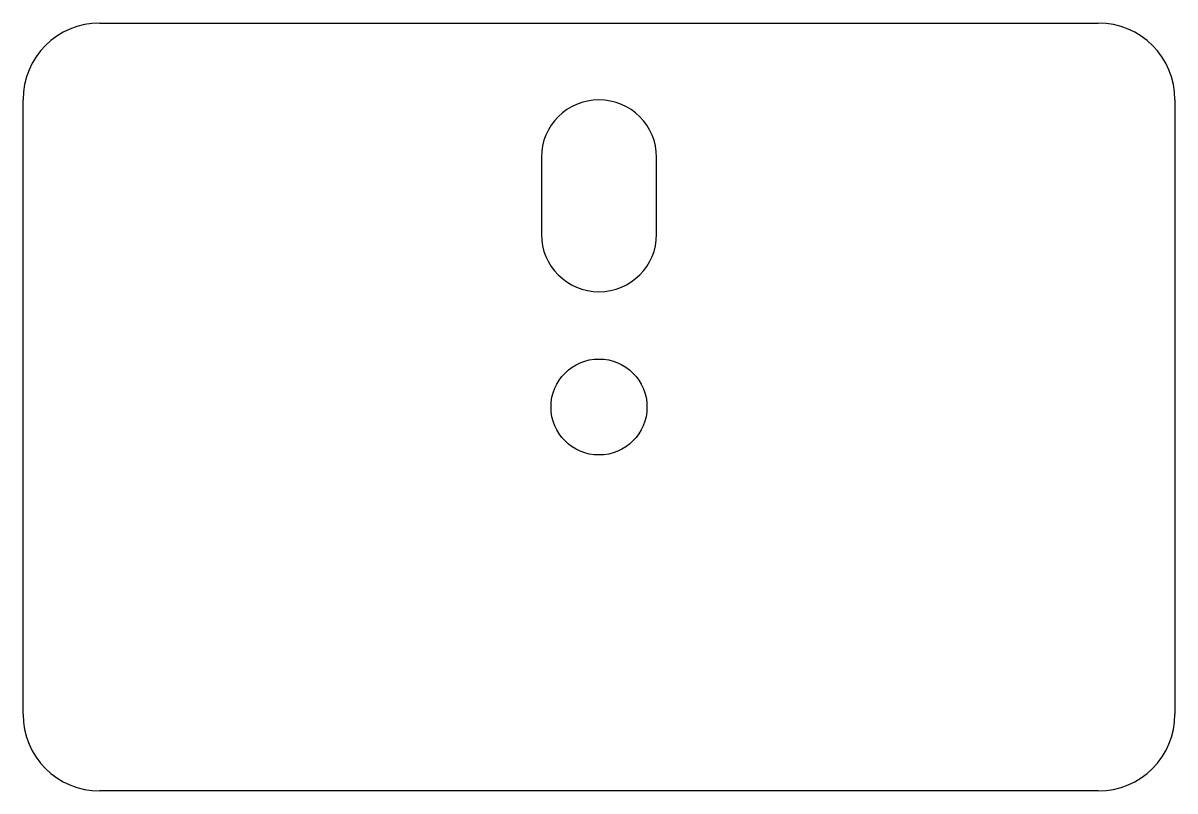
# Model space of a CAD drawing. Header units: millimetres. Extents: x -10 to 50, y -10 to 30.
import ezdxf

# ---------------------------------------------------------------- set-up
doc = ezdxf.new("R2010")
doc.units = ezdxf.units.MM
doc.layers.add('Edge.Cuts', color=254, linetype='CONTINUOUS', true_color=0xd0d2cd)

msp = doc.modelspace()

# ---------------------------------------------------------------- linework, layer by layer
at = {"layer": 'Edge.Cuts', "linetype": 'CONTINUOUS'}
for p, q in [((-6, 30), (46, 30)), ((-10, -6), (-10, 26)), ((50, 26), (50, -6)), ((17, 23), (17, 19)), ((23, 19), (23, 23)), ((46, -10), (-6, -10))]:
    msp.add_line(p, q, dxfattribs=at)
at = {"layer": 'Edge.Cuts'}
msp.add_circle((20, 10), 2.5, dxfattribs=at)
for centre, radius, start, end in [((-6, 26), 4, 90, 180), ((46, 26), 4, 0, 90), ((20, 23), 3, 0, 180), ((20, 19), 3, -180, 0), ((-6, -6), 4, -180, -90), ((46, -6), 4, -90, 0)]:
    msp.add_arc(centre, radius, start, end, dxfattribs=at)

doc.saveas('drawing.dxf')
